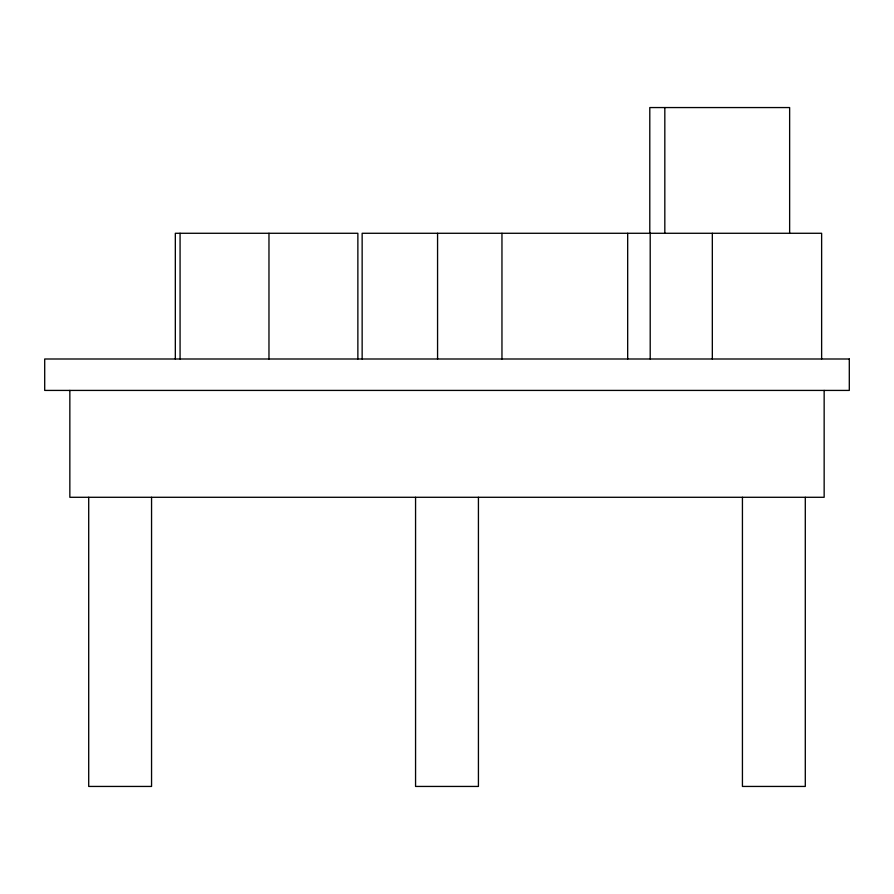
<?xml version="1.0" encoding="UTF-8"?>
<svg xmlns="http://www.w3.org/2000/svg" width="894" height="894" viewBox="0 0 894 894"><rect width="100%" height="100%" fill="white"/><g stroke="black" fill="none" stroke-linecap="round" stroke-linejoin="round"><path stroke-width="1.34" d="M824.156 390.421L824.156 497.287L69.844 497.287L69.844 390.421M821.631 358.997L821.631 233.278L362.148 233.278L362.148 358.997M805.293 497.287L805.293 786.441L742.433 786.441L742.433 497.287M789.637 233.278L789.637 107.559L649.793 107.559L649.793 233.278M712.328 233.278L712.328 358.997M664.823 107.559L664.823 233.278M650.206 233.278L650.206 358.997M627.677 233.278L627.677 358.997M501.959 233.278L501.959 358.997M478.424 497.287L478.424 786.441L415.565 786.441L415.565 497.287M437.568 233.278L437.568 358.997M357.868 358.997L357.868 233.278L175.325 233.278L175.325 358.997M268.971 233.278L268.971 358.997M180.074 233.278L180.074 358.997M151.555 497.287L151.555 786.441L88.707 786.441L88.707 497.287M849.3 358.997L44.7 358.997L44.7 390.421L849.3 390.421L849.3 358.997"/></g></svg>
